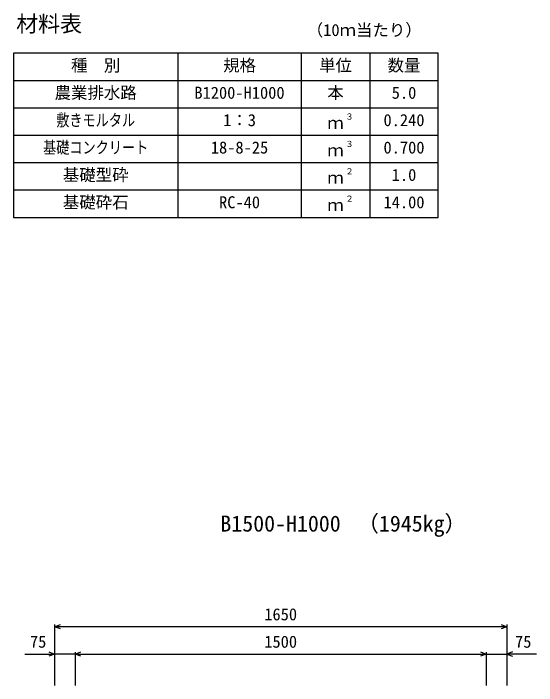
# Model space of a CAD drawing. Units: millimetres, scale not verified. Extents: x -33600 to 33600, y -11880 to 11880.
# Drawn here: x 10493 to 12402, y -5228 to -2773 of the extents above; entities that cross this region are included whole.
import ezdxf
from ezdxf.enums import TextEntityAlignment as Align

# ---------------------------------------------------------------- set-up
doc = ezdxf.new("R2010")
doc.units = ezdxf.units.MM
doc.header["$LTSCALE"] = 40
for name, color, linetype, lineweight in [('0-0_DIM', 7, 'Continuous', 25), ('0-3_HYO', 3, 'Continuous', 25), ('0-4_HYO2', 4, 'Continuous', 25), ('0-7_TXT', 7, 'Continuous', 25)]:
    doc.layers.add(name, color=color, linetype=linetype, lineweight=lineweight)
doc.styles.add('ＭＳ ゴシック', font='')
doc.styles.get('ＭＳ ゴシック').set_extended_font_data('MS Gothic')

msp = doc.modelspace()

# ---------------------------------------------------------------- linework, layer by layer
at = {"layer": '0-0_DIM'}
for p, q in [((10643.16, -5005.4), (10643.16, -5227.9)), ((12293.16, -5005.4), (12293.16, -5227.9)), ((12293.16, -5012.9), (10643.16, -5012.9)), ((10718.16, -5105.4), (10718.16, -5227.9)), ((12218.16, -5105.4), (12218.16, -5227.9)), ((10534.78, -5112.9), (10643.16, -5112.9)), ((10718.16, -5112.9), (10643.16, -5112.9)), ((10718.16, -5112.9), (12218.16, -5112.9)), ((12218.16, -5112.9), (12293.16, -5112.9)), ((12401.53, -5112.9), (12293.16, -5112.9))]:
    msp.add_line(p, q, dxfattribs=at)
for points in [[(10664.3, -5020.6), (10643.16, -5012.9), (10664.3, -5005.21)], [(12272.01, -5005.21), (12293.16, -5012.9), (12272.01, -5020.6)], [(10622.01, -5105.21), (10643.16, -5112.9), (10622.01, -5120.6)], [(10739.3, -5120.6), (10718.16, -5112.9), (10739.3, -5105.21)], [(12197.01, -5105.21), (12218.16, -5112.9), (12197.01, -5120.6)], [(12314.3, -5105.21), (12293.16, -5112.9), (12314.3, -5120.6)]]:
    msp.add_lwpolyline(points, dxfattribs=at)
at = {"layer": '0-3_HYO'}
for p, q in [((11093.16, -2918.05), (11093.16, -3518.05)), ((11543.16, -2918.05), (11543.16, -3518.05)), ((11793.16, -2918.05), (11793.16, -3518.05)), ((10493.16, -3018.05), (12043.16, -3018.05))]:
    msp.add_line(p, q, dxfattribs=at)
msp.add_lwpolyline([(10493.16, -3518.05), (12043.16, -3518.05), (12043.16, -2918.05), (10493.16, -2918.05)], close=True, dxfattribs=at)
at = {"layer": '0-4_HYO2'}
for p, q in [((10493.16, -3118.05), (12043.16, -3118.05)), ((10493.16, -3218.05), (12043.16, -3218.05)), ((10493.16, -3318.05), (12043.16, -3318.05)), ((10493.16, -3418.05), (12043.16, -3418.05))]:
    msp.add_line(p, q, dxfattribs=at)

# ---------------------------------------------------------------- texts
at = {"layer": '0-0_DIM', "style": 'ＭＳ ゴシック'}
for s, p in [('1650', (11408.16, -5002.9)), ('75', (10553.32, -5102.9)), ('1500', (11408.16, -5102.9)), ('75', (12323, -5102.9))]:
    msp.add_text(s, height=43.99, dxfattribs=at).set_placement(p, align=Align.BOTTOM_LEFT)
at = {"layer": '0-7_TXT', "style": 'ＭＳ ゴシック'}
for s, height, p in [('材料表', 58.65, (10503.16, -2858.05)), ('（10ｍ当たり）', 43.99, (11563.15, -2869.05)), ('種\u3000別', 43.99, (10703.16, -2998.05)), ('規格', 43.99, (11258.16, -2998.05)), ('単位', 43.99, (11608.16, -2998.05)), ('数量', 43.99, (11858.16, -2998.05)), ('農業排水路', 43.99, (10643.16, -3098.05)), ('B1200-H1000', 43.99, (11153.16, -3098.05)), ('本', 43.99, (11638.16, -3098.05)), ('5.0', 43.99, (11873.16, -3098.05)), ('1：3', 43.99, (11258.16, -3198.05)), ('３', 21.99, (11703.7, -3167.68)), ('0.240', 43.99, (11843.16, -3198.05)), ('ｍ', 43.99, (11638.16, -3208.05)), ('３', 21.99, (11703.7, -3267.68)), ('18-8-25', 43.99, (11213.16, -3298.05)), ('ｍ', 43.99, (11638.16, -3308.05)), ('0.700', 43.99, (11843.16, -3298.05)), ('基礎型砕', 43.99, (10673.16, -3398.05)), ('ｍ', 43.99, (11638.16, -3408.05)), ('２', 21.99, (11703.7, -3367.68)), ('1.0', 43.99, (11873.16, -3398.05)), ('基礎砕石', 43.99, (10673.16, -3498.05)), ('RC-40', 43.99, (11243.16, -3498.05)), ('２', 21.99, (11703.7, -3467.68)), ('14.00', 43.99, (11843.16, -3498.05)), ('ｍ', 43.99, (11638.16, -3508.05)), ('B1500-H1000', 58.65, (11248.16, -4683.22)), ('（1945kg）', 58.65, (11746.53, -4683.22))]:
    msp.add_text(s, height=height, dxfattribs=at).set_placement(p, align=Align.BOTTOM_LEFT)
at = {"layer": '0-7_TXT', "style": 'ＭＳ ゴシック', "width": 0.8}
for s, p in [('敷きモルタル', (10649.16, -3198.05)), ('基礎コンクリート', (10601.16, -3298.05))]:
    msp.add_text(s, height=43.99, dxfattribs=at).set_placement(p, align=Align.BOTTOM_LEFT)

doc.saveas('drawing.dxf')
